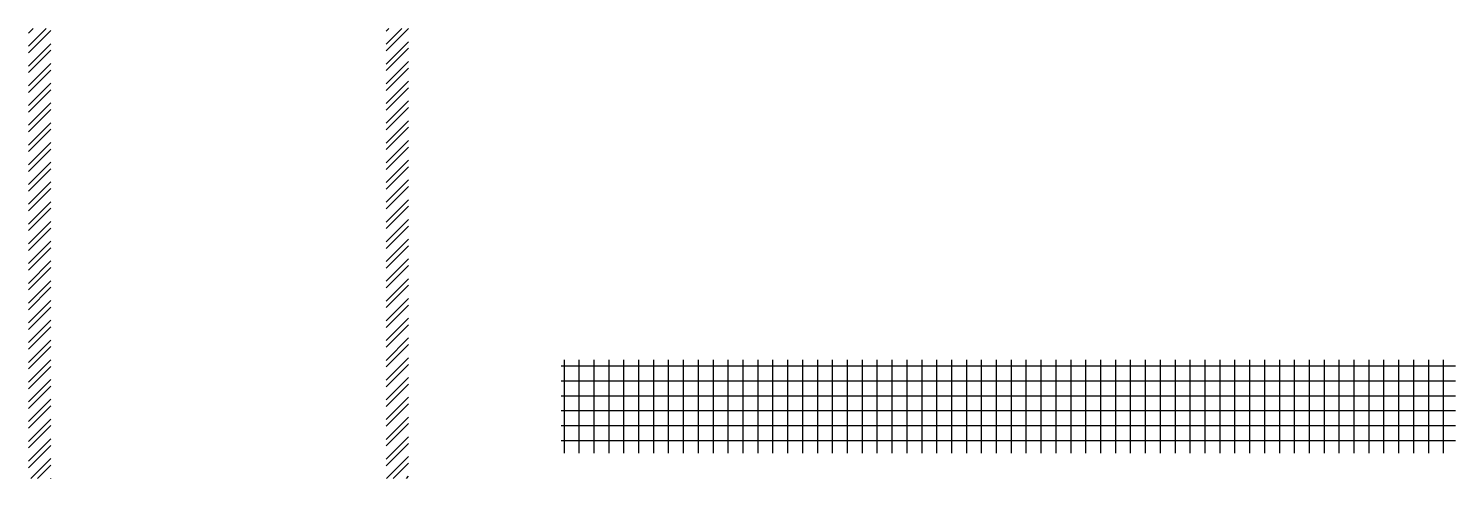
# Paper-space layout 'Layout1' of a CAD drawing. Extents: x -542 to 3071708, y -2912 to 2371007.
# Drawn here: x 2190808 to 3071708, y 1264638 to 1542478 of the extents above; entities that cross this region are included whole.
import ezdxf

# ---------------------------------------------------------------- set-up
doc = ezdxf.new("R2010")
doc.units = 0
doc.header["$LTSCALE"] = 500
doc.layers.get('0').update_dxf_attribs({"linetype": 'CONTINUOUS'})
doc.layers.add('FORM', color=1, linetype='CONTINUOUS')

# ---------------------------------------------------------------- blocks, each defined once
blk = doc.blocks.new('*X')
at = {"color": 0}
for p, q in [((23804.6, 16645.1), (23923.9, 16764.4)), ((23804.6, 16733.5), (23835.5, 16764.4)), ((26204.6, 16658.6), (26310.4, 16764.4)), ((26204.6, 16614.4), (26354.6, 16764.4)), ((26204.6, 16747), (26222, 16764.4)), ((23804.6, 16600.9), (23954.6, 16750.9)), ((23804.6, 16512.5), (23954.6, 16662.5)), ((26204.6, 16526.1), (26354.6, 16676.1)), ((23804.6, 16468.3), (23954.6, 16618.3)), ((26204.6, 16481.9), (26354.6, 16631.9)), ((23804.6, 16380), (23954.6, 16530)), ((23804.6, 16335.8), (23954.6, 16485.8)), ((26204.6, 16393.5), (26354.6, 16543.5)), ((26204.6, 16349.3), (26354.6, 16499.3)), ((23804.6, 16247.4), (23954.6, 16397.4)), ((26204.6, 16260.9), (26354.6, 16410.9)), ((23804.6, 16203.2), (23954.6, 16353.2)), ((26204.6, 16216.7), (26354.6, 16366.7)), ((26204.6, 16128.3), (26354.6, 16278.3)), ((23804.6, 16114.8), (23954.6, 16264.8)), ((23804.6, 16070.6), (23954.6, 16220.6)), ((26204.6, 16084.1), (26354.6, 16234.1)), ((23804.6, 15982.2), (23954.6, 16132.2)), ((23804.6, 15938), (23954.6, 16088)), ((26204.6, 15995.7), (26354.6, 16145.7)), ((26204.6, 15951.5), (26354.6, 16101.5)), ((23804.6, 15849.6), (23954.6, 15999.6)), ((26204.6, 15863.1), (26354.6, 16013.1)), ((23804.6, 15805.4), (23954.6, 15955.4)), ((26204.6, 15819), (26354.6, 15969)), ((23804.6, 15717), (23954.6, 15867)), ((23804.6, 15672.9), (23954.6, 15822.9)), ((26204.6, 15730.6), (26354.6, 15880.6)), ((26204.6, 15686.4), (26354.6, 15836.4)), ((23804.6, 15584.5), (23954.6, 15734.5)), ((26204.6, 15598), (26354.6, 15748)), ((26204.6, 15553.8), (26354.6, 15703.8)), ((23804.6, 15540.3), (23954.6, 15690.3)), ((26204.6, 15465.4), (26354.6, 15615.4)), ((23804.6, 15451.9), (23954.6, 15601.9)), ((23804.6, 15407.7), (23954.6, 15557.7)), ((26204.6, 15421.2), (26354.6, 15571.2)), ((23804.6, 15319.3), (23954.6, 15469.3)), ((23804.6, 15275.1), (23954.6, 15425.1)), ((26204.6, 15332.8), (26354.6, 15482.8)), ((26204.6, 15288.6), (26354.6, 15438.6)), ((23804.6, 15186.7), (23954.6, 15336.7)), ((26204.6, 15200.2), (26354.6, 15350.2)), ((23804.6, 15142.5), (23954.6, 15292.5)), ((26204.6, 15156), (26354.6, 15306)), ((23804.6, 15054.1), (23954.6, 15204.1)), ((23804.6, 15009.9), (23954.6, 15159.9)), ((26204.6, 15067.7), (26354.6, 15217.7)), ((26204.6, 15023.5), (26354.6, 15173.5)), ((23804.6, 14921.6), (23954.6, 15071.6)), ((26204.6, 14935.1), (26354.6, 15085.1)), ((26204.6, 14890.9), (26354.6, 15040.9)), ((23804.6, 14877.4), (23954.6, 15027.4)), ((23804.6, 14789), (23954.6, 14939)), ((26204.6, 14802.5), (26354.6, 14952.5)), ((23804.6, 14744.8), (23954.6, 14894.8)), ((26204.6, 14758.3), (26354.6, 14908.3)), ((23804.6, 14656.4), (23954.6, 14806.4)), ((23804.6, 14612.2), (23954.6, 14762.2)), ((26204.6, 14669.9), (26354.6, 14819.9)), ((26204.6, 14625.7), (26354.6, 14775.7)), ((23804.6, 14523.8), (23954.6, 14673.8)), ((26204.6, 14537.3), (26354.6, 14687.3)), ((23804.6, 14479.6), (23954.6, 14629.6)), ((26204.6, 14493.1), (26354.6, 14643.1)), ((26204.6, 14404.7), (26354.6, 14554.7)), ((23804.6, 14391.2), (23954.6, 14541.2)), ((23804.6, 14347), (23954.6, 14497)), ((26204.6, 14360.5), (26354.6, 14510.5)), ((27379.6, 14500), (27579.6, 14500)), ((27400, 13915.3), (27400, 14540.3)), ((27500, 13915.3), (27500, 14540.3)), ((27579.6, 14500), (33379.6, 14500)), ((27600, 13915.3), (27600, 14540.3)), ((27700, 13915.3), (27700, 14540.3)), ((27800, 13915.3), (27800, 14540.3)), ((27900, 13915.3), (27900, 14540.3)), ((28000, 13915.3), (28000, 14540.3)), ((28100, 13915.3), (28100, 14540.3)), ((28200, 13915.3), (28200, 14540.3)), ((28300, 13915.3), (28300, 14540.3)), ((28400, 13915.3), (28400, 14540.3)), ((28500, 13915.3), (28500, 14540.3)), ((28600, 13915.3), (28600, 14540.3)), ((28700, 13915.3), (28700, 14540.3)), ((28800, 13915.3), (28800, 14540.3)), ((28900, 13915.3), (28900, 14540.3)), ((29000, 13915.3), (29000, 14540.3)), ((29100, 13915.3), (29100, 14540.3)), ((29200, 13915.3), (29200, 14540.3)), ((29300, 13915.3), (29300, 14540.3)), ((29400, 13915.3), (29400, 14540.3)), ((29500, 13915.3), (29500, 14540.3)), ((29600, 13915.3), (29600, 14540.3)), ((29700, 13915.3), (29700, 14540.3)), ((29800, 13915.3), (29800, 14540.3)), ((29900, 13915.3), (29900, 14540.3)), ((30000, 13915.3), (30000, 14540.3)), ((30100, 13915.3), (30100, 14540.3)), ((30200, 13915.3), (30200, 14540.3)), ((30300, 13915.3), (30300, 14540.3)), ((30400, 13915.3), (30400, 14540.3)), ((30500, 13915.3), (30500, 14540.3)), ((30600, 13915.3), (30600, 14540.3)), ((30700, 13915.3), (30700, 14540.3)), ((30800, 13915.3), (30800, 14540.3)), ((30900, 13915.3), (30900, 14540.3)), ((31000, 13915.3), (31000, 14540.3)), ((31100, 13915.3), (31100, 14540.3)), ((31200, 13915.3), (31200, 14540.3)), ((31300, 13915.3), (31300, 14540.3)), ((31400, 13915.3), (31400, 14540.3)), ((31500, 13915.3), (31500, 14540.3)), ((31600, 13915.3), (31600, 14540.3)), ((31700, 13915.3), (31700, 14540.3)), ((31800, 13915.3), (31800, 14540.3)), ((31900, 13915.3), (31900, 14540.3)), ((32000, 13915.3), (32000, 14540.3)), ((32100, 13915.3), (32100, 14540.3)), ((32200, 13915.3), (32200, 14540.3)), ((32300, 13915.3), (32300, 14540.3)), ((32400, 13915.3), (32400, 14540.3)), ((32500, 13915.3), (32500, 14540.3)), ((32600, 13915.3), (32600, 14540.3)), ((32700, 13915.3), (32700, 14540.3)), ((32800, 13915.3), (32800, 14540.3)), ((32900, 13915.3), (32900, 14540.3)), ((33000, 13915.3), (33000, 14540.3)), ((33100, 13915.3), (33100, 14540.3)), ((33200, 13915.3), (33200, 14540.3)), ((33300, 13915.3), (33300, 14540.3)), ((23804.6, 14258.6), (23954.6, 14408.6)), ((23804.6, 14214.4), (23954.6, 14364.4)), ((26204.6, 14272.2), (26354.6, 14422.2)), ((26204.6, 14228), (26354.6, 14378)), ((27379.6, 14400), (27579.6, 14400)), ((27579.6, 14400), (33379.6, 14400)), ((23804.6, 14126.1), (23954.6, 14276.1)), ((26204.6, 14139.6), (26354.6, 14289.6)), ((27379.6, 14300), (27579.6, 14300)), ((27579.6, 14300), (33379.6, 14300)), ((23804.6, 14081.9), (23954.6, 14231.9)), ((26204.6, 14095.4), (26354.6, 14245.4)), ((27379.6, 14200), (27579.6, 14200)), ((27579.6, 14200), (33379.6, 14200)), ((23804.6, 13993.5), (23954.6, 14143.5)), ((23804.6, 13949.3), (23954.6, 14099.3)), ((26204.6, 14007), (26354.6, 14157)), ((26204.6, 13962.8), (26354.6, 14112.8)), ((27379.6, 14100), (27579.6, 14100)), ((27579.6, 14100), (33379.6, 14100)), ((23804.6, 13860.9), (23954.6, 14010.9)), ((26204.6, 13874.4), (26354.6, 14024.4)), ((26204.6, 13830.2), (26354.6, 13980.2)), ((27379.6, 14000), (27579.6, 14000)), ((27579.6, 14000), (33379.6, 14000)), ((23804.6, 13816.7), (23954.6, 13966.7)), ((26207.2, 13744.4), (26354.6, 13891.8)), ((23820.7, 13744.4), (23954.6, 13878.3)), ((23864.9, 13744.4), (23954.6, 13834.1)), ((26251.4, 13744.4), (26354.6, 13847.6)), ((23953.3, 13744.4), (23954.6, 13745.7)), ((26339.8, 13744.4), (26354.6, 13759.2))]:
    blk.add_line(p, q, dxfattribs=at)

psp = doc.layouts.get("Layout1")

# ---------------------------------------------------------------- block references
at = {"layer": 'FORM', "color": 0, "xscale": 92, "yscale": 92, "zscale": 92}
psp.add_blockref('*X', (786, 150), dxfattribs=at)

doc.saveas('drawing.dxf')
